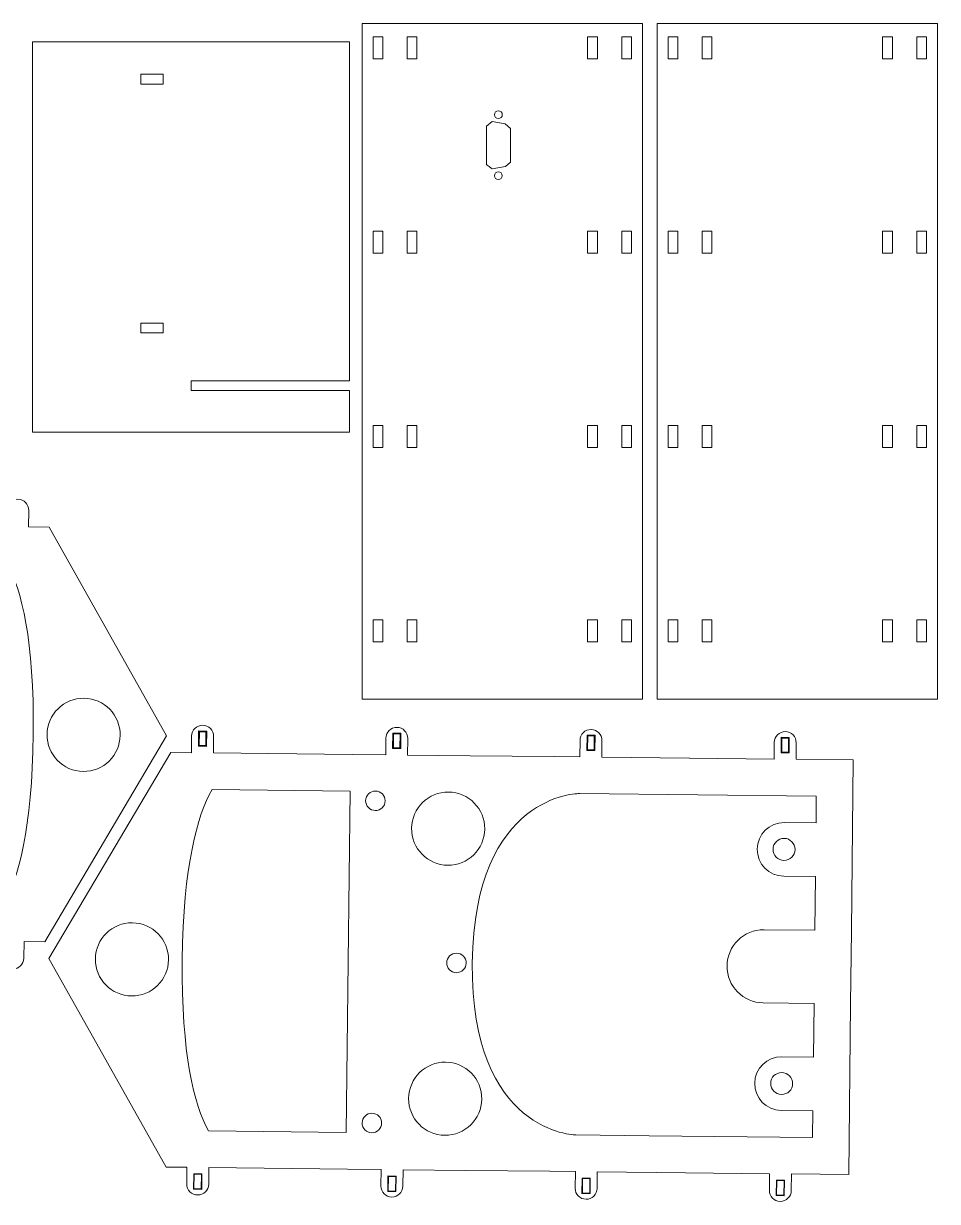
# Model space of a CAD drawing. Header units: inches. Extents: x 52 to 894, y 57 to 553.
# Drawn here: x 519.1 to 894, y 56.6 to 539.5 of the extents above; entities that cross this region are included whole.
import ezdxf

# ---------------------------------------------------------------- set-up
doc = ezdxf.new("R2010")
doc.units = ezdxf.units.IN
doc.header["$MEASUREMENT"] = 0
doc.layers.add('Layer 1', color=7, linetype='Continuous')

msp = doc.modelspace()

# ---------------------------------------------------------------- linework, layer by layer
at = {"layer": 'Layer 1', "lineweight": 0}
for p, q in [((658.04, 539.51), (658.04, 262.52)), ((773.04, 539.51), (658.04, 539.51)), ((773.04, 262.52), (773.04, 539.51)), ((779.04, 539.51), (779.04, 262.52)), ((894.04, 539.51), (779.04, 539.51)), ((894.04, 262.52), (894.04, 539.51)), ((652.85, 532.05), (522.85, 532.05)), ((522.85, 532.05), (522.85, 372.05)), ((652.85, 393.05), (652.85, 532.05)), ((666.53, 534.02), (662.53, 534.02)), ((662.53, 534.02), (662.53, 529.52)), ((666.53, 525.02), (666.53, 534.02)), ((680.53, 534.02), (676.54, 534.02)), ((676.54, 534.02), (676.54, 529.52)), ((680.53, 525.02), (680.53, 534.02)), ((754.54, 534.02), (750.54, 534.02)), ((750.54, 534.02), (750.54, 529.52)), ((754.54, 525.02), (754.54, 534.02)), ((768.54, 534.02), (764.54, 534.02)), ((764.54, 534.02), (764.54, 529.52)), ((768.54, 525.02), (768.54, 534.02)), ((787.54, 534.02), (783.54, 534.02)), ((783.54, 534.02), (783.54, 529.52)), ((787.54, 525.02), (787.54, 534.02)), ((801.54, 534.02), (797.54, 534.02)), ((797.54, 534.02), (797.54, 529.52)), ((801.54, 525.02), (801.54, 534.02)), ((875.54, 534.02), (871.54, 534.02)), ((871.54, 534.02), (871.54, 529.52)), ((875.54, 525.02), (875.54, 534.02)), ((889.54, 534.02), (885.54, 534.02)), ((885.54, 534.02), (885.54, 529.52)), ((889.54, 525.02), (889.54, 534.02)), ((662.53, 529.52), (662.53, 525.02)), ((676.54, 529.52), (676.54, 525.02)), ((750.54, 529.52), (750.54, 525.02)), ((764.54, 529.52), (764.54, 525.02)), ((783.54, 529.52), (783.54, 525.02)), ((797.54, 529.52), (797.54, 525.02)), ((871.54, 529.52), (871.54, 525.02)), ((885.54, 529.52), (885.54, 525.02)), ((662.53, 525.02), (666.53, 525.02)), ((676.54, 525.02), (680.53, 525.02)), ((750.54, 525.02), (754.54, 525.02)), ((764.54, 525.02), (768.54, 525.02)), ((783.54, 525.02), (787.54, 525.02)), ((797.54, 525.02), (801.54, 525.02)), ((871.54, 525.02), (875.54, 525.02)), ((885.54, 525.02), (889.54, 525.02)), ((567.2, 518.73), (567.2, 514.73)), ((576.38, 518.73), (567.2, 518.73)), ((576.38, 514.73), (576.38, 518.73)), ((567.2, 514.73), (571.79, 514.73)), ((571.79, 514.73), (576.38, 514.73)), ((666.53, 454.35), (662.53, 454.35)), ((662.53, 454.35), (662.53, 449.86)), ((666.53, 445.36), (666.53, 454.35)), ((680.53, 454.35), (676.54, 454.35)), ((676.54, 454.35), (676.54, 449.86)), ((680.53, 445.36), (680.53, 454.35)), ((754.54, 454.35), (750.54, 454.35)), ((750.54, 454.35), (750.54, 449.86)), ((754.54, 445.36), (754.54, 454.35)), ((768.54, 454.35), (764.54, 454.35)), ((764.54, 454.35), (764.54, 449.86)), ((768.54, 445.36), (768.54, 454.35)), ((787.54, 454.35), (783.54, 454.35)), ((783.54, 454.35), (783.54, 449.86)), ((787.54, 445.36), (787.54, 454.35)), ((801.54, 454.35), (797.54, 454.35)), ((797.54, 454.35), (797.54, 449.86)), ((801.54, 445.36), (801.54, 454.35)), ((875.54, 454.35), (871.54, 454.35)), ((871.54, 454.35), (871.54, 449.86)), ((875.54, 445.36), (875.54, 454.35)), ((889.54, 454.35), (885.54, 454.35)), ((885.54, 454.35), (885.54, 449.86)), ((889.54, 445.36), (889.54, 454.35)), ((662.53, 449.86), (662.53, 445.36)), ((676.54, 449.86), (676.54, 445.36)), ((750.54, 449.86), (750.54, 445.36)), ((764.54, 449.86), (764.54, 445.36)), ((783.54, 449.86), (783.54, 445.36)), ((797.54, 449.86), (797.54, 445.36)), ((871.54, 449.86), (871.54, 445.36)), ((885.54, 449.86), (885.54, 445.36)), ((662.53, 445.36), (666.53, 445.36)), ((676.54, 445.36), (680.53, 445.36)), ((750.54, 445.36), (754.54, 445.36)), ((764.54, 445.36), (768.54, 445.36)), ((783.54, 445.36), (787.54, 445.36)), ((797.54, 445.36), (801.54, 445.36)), ((871.54, 445.36), (875.54, 445.36)), ((885.54, 445.36), (889.54, 445.36)), ((567.2, 416.74), (567.2, 412.74)), ((576.38, 416.74), (567.2, 416.74)), ((576.38, 412.74), (576.38, 416.74)), ((567.2, 412.74), (571.79, 412.74)), ((571.79, 412.74), (576.38, 412.74)), ((587.85, 389.05), (587.85, 393.05)), ((587.85, 393.05), (652.85, 393.05)), ((652.85, 389.05), (587.85, 389.05)), ((652.85, 372.05), (652.85, 389.05)), ((522.85, 372.05), (652.85, 372.05)), ((666.53, 374.69), (662.53, 374.69)), ((662.53, 374.69), (662.53, 370.19)), ((666.53, 365.69), (666.53, 374.69)), ((680.53, 374.69), (676.54, 374.69)), ((676.54, 374.69), (676.54, 370.19)), ((680.53, 365.69), (680.53, 374.69)), ((754.54, 374.69), (750.54, 374.69)), ((750.54, 374.69), (750.54, 370.19)), ((754.54, 365.69), (754.54, 374.69)), ((768.54, 374.69), (764.54, 374.69)), ((764.54, 374.69), (764.54, 370.19)), ((768.54, 365.69), (768.54, 374.69)), ((787.54, 374.69), (783.54, 374.69)), ((783.54, 374.69), (783.54, 370.19)), ((787.54, 365.69), (787.54, 374.69)), ((801.54, 374.69), (797.54, 374.69)), ((797.54, 374.69), (797.54, 370.19)), ((801.54, 365.69), (801.54, 374.69)), ((875.54, 374.69), (871.54, 374.69)), ((871.54, 374.69), (871.54, 370.19)), ((875.54, 365.69), (875.54, 374.69)), ((889.54, 374.69), (885.54, 374.69)), ((885.54, 374.69), (885.54, 370.19)), ((889.54, 365.69), (889.54, 374.69)), ((662.53, 370.19), (662.53, 365.69)), ((676.54, 370.19), (676.54, 365.69)), ((750.54, 370.19), (750.54, 365.69)), ((764.54, 370.19), (764.54, 365.69)), ((783.54, 370.19), (783.54, 365.69)), ((797.54, 370.19), (797.54, 365.69)), ((871.54, 370.19), (871.54, 365.69)), ((885.54, 370.19), (885.54, 365.69)), ((662.53, 365.69), (666.53, 365.69)), ((676.54, 365.69), (680.53, 365.69)), ((750.54, 365.69), (754.54, 365.69)), ((764.54, 365.69), (768.54, 365.69)), ((783.54, 365.69), (787.54, 365.69)), ((797.54, 365.69), (801.54, 365.69)), ((871.54, 365.69), (875.54, 365.69)), ((885.54, 365.69), (889.54, 365.69)), ((666.53, 295.02), (662.53, 295.02)), ((662.53, 295.02), (662.53, 290.52)), ((666.53, 286.02), (666.53, 295.02)), ((680.53, 295.02), (676.54, 295.02)), ((676.54, 295.02), (676.54, 290.52)), ((680.53, 286.02), (680.53, 295.02)), ((754.54, 295.02), (750.54, 295.02)), ((750.54, 295.02), (750.54, 290.52)), ((754.54, 286.02), (754.54, 295.02)), ((768.54, 295.02), (764.54, 295.02)), ((764.54, 295.02), (764.54, 290.52)), ((768.54, 286.02), (768.54, 295.02)), ((787.54, 295.02), (783.54, 295.02)), ((783.54, 295.02), (783.54, 290.52)), ((787.54, 286.02), (787.54, 295.02)), ((801.54, 295.02), (797.54, 295.02)), ((797.54, 295.02), (797.54, 290.52)), ((801.54, 286.02), (801.54, 295.02)), ((875.54, 295.02), (871.54, 295.02)), ((871.54, 295.02), (871.54, 290.52)), ((875.54, 286.02), (875.54, 295.02)), ((889.54, 295.02), (885.54, 295.02)), ((885.54, 295.02), (885.54, 290.52)), ((889.54, 286.02), (889.54, 295.02)), ((662.53, 290.52), (662.53, 286.02)), ((676.54, 290.52), (676.54, 286.02)), ((750.54, 290.52), (750.54, 286.02)), ((764.54, 290.52), (764.54, 286.02)), ((783.54, 290.52), (783.54, 286.02)), ((797.54, 290.52), (797.54, 286.02)), ((871.54, 290.52), (871.54, 286.02)), ((885.54, 290.52), (885.54, 286.02)), ((662.53, 286.02), (666.53, 286.02)), ((676.54, 286.02), (680.53, 286.02)), ((750.54, 286.02), (754.54, 286.02)), ((764.54, 286.02), (768.54, 286.02)), ((783.54, 286.02), (787.54, 286.02)), ((797.54, 286.02), (801.54, 286.02)), ((871.54, 286.02), (875.54, 286.02)), ((885.54, 286.02), (889.54, 286.02)), ((658.04, 262.52), (773.04, 262.52)), ((779.04, 262.52), (894.04, 262.52)), ((590.89, 243.19), (590.96, 249.5)), ((590.96, 249.5), (594.27, 249.47)), ((591.11, 249.34), (591.05, 243.34)), ((594.11, 249.31), (591.11, 249.34)), ((591.21, 243.5), (591.27, 249.18)), ((591.27, 249.18), (593.95, 249.15)), ((593.95, 249.15), (593.89, 243.47)), ((594.05, 243.31), (594.11, 249.31)), ((594.27, 249.47), (594.2, 243.15)), ((670.55, 242.32), (670.62, 248.63)), ((670.62, 248.63), (673.94, 248.6)), ((670.78, 248.47), (670.71, 242.47)), ((673.77, 248.44), (670.78, 248.47)), ((670.87, 242.63), (670.93, 248.31)), ((670.93, 248.31), (673.61, 248.28)), ((673.61, 248.28), (673.55, 242.6)), ((673.71, 242.44), (673.77, 248.44)), ((673.94, 248.6), (673.87, 242.28)), ((750.21, 241.44), (750.28, 247.76)), ((750.28, 247.76), (753.6, 247.72)), ((750.44, 247.6), (750.37, 241.6)), ((753.44, 247.57), (750.44, 247.6)), ((750.53, 241.76), (750.59, 247.44)), ((750.59, 247.44), (753.28, 247.41)), ((753.28, 247.41), (753.21, 241.73)), ((753.37, 241.57), (753.44, 247.57)), ((753.6, 247.72), (753.53, 241.41)), ((829.87, 240.57), (829.94, 246.89)), ((829.94, 246.89), (833.26, 246.85)), ((830.1, 246.73), (830.03, 240.73)), ((833.1, 246.7), (830.1, 246.73)), ((830.19, 240.89), (830.26, 246.57)), ((830.26, 246.57), (832.94, 246.54)), ((832.94, 246.54), (832.88, 240.86)), ((833.03, 240.7), (833.1, 246.7)), ((833.26, 246.85), (833.19, 240.54)), ((594.2, 243.15), (590.89, 243.19)), ((591.05, 243.34), (592.55, 243.33)), ((593.89, 243.47), (591.21, 243.5)), ((592.55, 243.33), (594.05, 243.31)), ((673.87, 242.28), (670.55, 242.32)), ((670.71, 242.47), (672.21, 242.46)), ((673.55, 242.6), (670.87, 242.63)), ((672.21, 242.46), (673.71, 242.44)), ((750.37, 241.6), (751.87, 241.58)), ((753.21, 241.73), (750.53, 241.76)), ((751.87, 241.58), (753.37, 241.57)), ((753.53, 241.41), (750.21, 241.44)), ((833.19, 240.54), (829.87, 240.57)), ((830.03, 240.73), (831.53, 240.71)), ((832.88, 240.86), (830.19, 240.89)), ((831.53, 240.71), (833.03, 240.7)), ((588.9, 61.6), (588.97, 67.92)), ((588.97, 67.92), (592.29, 67.88)), ((589.13, 67.75), (589.06, 61.75)), ((590.63, 67.74), (589.13, 67.75)), ((592.13, 67.72), (590.63, 67.74)), ((592.06, 61.72), (592.13, 67.72)), ((592.29, 67.88), (592.22, 61.56)), ((668.56, 60.73), (668.63, 67.04)), ((668.63, 67.04), (671.95, 67.01)), ((668.79, 66.88), (668.72, 60.88)), ((670.29, 66.87), (668.79, 66.88)), ((671.79, 66.85), (670.29, 66.87)), ((671.72, 60.85), (671.79, 66.85)), ((671.95, 67.01), (671.88, 60.69)), ((748.22, 59.85), (748.29, 66.17)), ((748.29, 66.17), (751.61, 66.14)), ((748.45, 66.01), (748.38, 60.01)), ((749.95, 66), (748.45, 66.01)), ((751.45, 65.98), (749.95, 66)), ((751.38, 59.98), (751.45, 65.98)), ((751.61, 66.14), (751.54, 59.82)), ((827.89, 58.98), (827.96, 65.3)), ((827.96, 65.3), (831.27, 65.26)), ((828.11, 65.14), (828.05, 59.14)), ((829.61, 65.12), (828.11, 65.14)), ((831.11, 65.11), (829.61, 65.12)), ((831.05, 59.11), (831.11, 65.11)), ((831.27, 65.26), (831.2, 58.95)), ((592.22, 61.56), (588.9, 61.6)), ((589.06, 61.75), (592.06, 61.72)), ((671.88, 60.69), (668.56, 60.73)), ((668.72, 60.88), (671.72, 60.85)), ((751.54, 59.82), (748.22, 59.85)), ((748.38, 60.01), (751.38, 59.98)), ((831.2, 58.95), (827.89, 58.98)), ((828.05, 59.14), (831.05, 59.11))]:
    msp.add_line(p, q, dxfattribs=at)
for points, knots in [([(713.93, 503.75), (714.82, 503.75), (715.54, 503.03), (715.54, 502.15), (715.54, 501.26), (714.82, 500.55), (713.93, 500.55), (713.05, 500.55), (712.33, 501.26), (712.33, 502.15), (712.33, 503.03), (713.05, 503.75), (713.93, 503.75)], [0, 0, 0, 0, 1, 1, 1, 2, 2, 2, 3, 3, 3, 4, 4, 4, 4]), ([(711.39, 479.95), (711.39, 479.95), (709, 481.84), (709, 481.78), (709, 481.72), (709, 497.48), (709, 497.48)], [0, 0, 0, 0, 1, 1, 1, 2, 2, 2, 2]), ([(713.93, 478.75), (714.82, 478.75), (715.53, 478.03), (715.53, 477.15), (715.53, 476.26), (714.82, 475.55), (713.93, 475.55), (713.05, 475.55), (712.33, 476.26), (712.33, 477.15), (712.33, 478.03), (713.05, 478.75), (713.93, 478.75)], [0, 0, 0, 0, 1, 1, 1, 2, 2, 2, 3, 3, 3, 4, 4, 4, 4]), ([(521.29, 339.94), (521.32, 342.43), (519.32, 344.46), (516.84, 344.49), (514.35, 344.52), (512.32, 342.53), (512.29, 340.04)], [16, 16, 16, 16, 17, 17, 17, 18, 18, 18, 18]), ([(586.09, 63.79), (586.06, 61.3), (588.06, 59.27), (590.54, 59.24), (593.03, 59.21), (595.06, 61.2), (595.09, 63.69)], [16, 16, 16, 16, 17, 17, 17, 18, 18, 18, 18])]:
    msp.add_open_spline(points, degree=3, knots=knots, dxfattribs=at)
for points in [[(709, 497.48), (709, 497.48), (711.39, 499.36), (711.39, 499.36)], [(711.39, 499.36), (711.39, 499.36), (716.74, 498.4), (716.74, 498.4)], [(716.74, 498.4), (716.74, 498.4), (718.93, 496.55), (718.93, 496.55)], [(718.93, 496.55), (718.93, 496.55), (718.93, 482.72), (718.93, 482.72)], [(716.8, 480.85), (716.8, 480.85), (711.39, 479.95), (711.39, 479.95)], [(718.93, 482.72), (718.93, 482.72), (716.8, 480.85), (716.8, 480.85)], [(521.21, 333.14), (521.21, 333.14), (521.29, 339.94), (521.29, 339.94)], [(529.71, 333.05), (529.71, 333.05), (521.21, 333.14), (521.21, 333.14)], [(577.85, 247.52), (577.85, 247.52), (529.71, 333.05), (529.71, 333.05)], [(512.43, 318.24), (518.28, 307.37), (523.54, 286.85), (523.12, 248.11)], [(528.77, 248.05), (528.86, 256.34), (535.65, 262.98), (543.94, 262.89)], [(543.94, 262.89), (552.22, 262.8), (558.86, 256.01), (558.77, 247.72)], [(592.65, 251.83), (590.16, 251.85), (588.13, 249.86), (588.1, 247.38)], [(597.1, 247.28), (597.13, 249.76), (595.13, 251.8), (592.65, 251.83)], [(523.12, 248.11), (522.7, 209.37), (516.99, 188.98), (510.9, 178.25)], [(527.85, 163.06), (527.85, 163.06), (577.85, 247.52), (577.85, 247.52)], [(543.61, 232.89), (535.33, 232.98), (528.68, 239.77), (528.77, 248.05)], [(558.77, 247.72), (558.68, 239.44), (551.9, 232.8), (543.61, 232.89)], [(588.1, 247.38), (588.1, 247.38), (588.03, 240.58), (588.03, 240.58)], [(597.02, 240.48), (597.02, 240.48), (597.1, 247.28), (597.1, 247.28)], [(667.76, 246.51), (667.76, 246.51), (667.69, 239.71), (667.69, 239.71)], [(672.31, 250.96), (669.83, 250.98), (667.79, 248.99), (667.76, 246.51)], [(676.76, 246.41), (676.79, 248.89), (674.8, 250.93), (672.31, 250.96)], [(676.69, 239.61), (676.69, 239.61), (676.76, 246.41), (676.76, 246.41)], [(751.97, 250.08), (749.49, 250.11), (747.45, 248.12), (747.42, 245.63)], [(756.42, 245.53), (756.45, 248.02), (754.46, 250.06), (751.97, 250.08)], [(831.63, 249.21), (829.15, 249.24), (827.11, 247.25), (827.09, 244.76)], [(836.09, 244.66), (836.11, 247.15), (834.12, 249.19), (831.63, 249.21)], [(747.42, 245.63), (747.42, 245.63), (747.35, 238.83), (747.35, 238.83)], [(756.35, 238.74), (756.35, 238.74), (756.42, 245.53), (756.42, 245.53)], [(827.09, 244.76), (827.09, 244.76), (827.01, 237.96), (827.01, 237.96)], [(836.01, 237.86), (836.01, 237.86), (836.09, 244.66), (836.09, 244.66)], [(579.53, 240.67), (579.53, 240.67), (529.53, 156.21), (529.53, 156.21)], [(588.03, 240.58), (588.03, 240.58), (579.53, 240.67), (579.53, 240.67)], [(653.93, 239.86), (653.93, 239.86), (597.02, 240.48), (597.02, 240.48)], [(667.69, 239.71), (667.69, 239.71), (653.93, 239.86), (653.93, 239.86)], [(702.35, 239.33), (702.35, 239.33), (676.69, 239.61), (676.69, 239.61)], [(736.85, 238.95), (736.85, 238.95), (702.35, 239.33), (702.35, 239.33)], [(747.35, 238.83), (747.35, 238.83), (736.85, 238.95), (736.85, 238.95)], [(792.32, 238.34), (792.32, 238.34), (756.35, 238.74), (756.35, 238.74)], [(792.51, 238.34), (792.51, 238.34), (792.45, 238.34), (792.32, 238.34)], [(827.01, 237.96), (827.01, 237.96), (792.51, 238.34), (792.51, 238.34)], [(859.51, 237.61), (859.51, 237.61), (836.01, 237.86), (836.01, 237.86)], [(858.74, 167.61), (858.74, 167.61), (859.51, 237.61), (859.51, 237.61)], [(584.26, 155.62), (584.68, 194.36), (590.39, 214.75), (596.48, 225.48)], [(596.48, 225.48), (596.48, 225.48), (653.07, 224.86), (653.07, 224.86)], [(653.07, 224.86), (653.07, 224.86), (651.54, 84.87), (651.54, 84.87)], [(663.52, 224.86), (661.32, 224.89), (659.51, 223.12), (659.48, 220.91)], [(667.48, 220.82), (667.5, 223.03), (665.73, 224.84), (663.52, 224.86)], [(693.48, 224.44), (685.2, 224.53), (678.41, 217.89), (678.32, 209.6)], [(708.32, 209.28), (708.41, 217.56), (701.77, 224.35), (693.48, 224.44)], [(703.23, 154.31), (703.99, 224.03), (747.19, 223.83), (747.19, 223.83)], [(747.19, 223.83), (747.19, 223.83), (844.35, 222.77), (844.35, 222.77)], [(844.35, 222.77), (844.35, 222.77), (844.23, 211.77), (844.23, 211.77)], [(659.48, 220.91), (659.46, 218.7), (661.23, 216.89), (663.44, 216.86)], [(663.44, 216.86), (665.65, 216.84), (667.46, 218.61), (667.48, 220.82)], [(678.32, 209.6), (678.23, 201.32), (684.87, 194.53), (693.16, 194.44)], [(693.16, 194.44), (701.44, 194.35), (708.23, 200.99), (708.32, 209.28)], [(831.23, 211.91), (825.15, 211.98), (820.17, 207.11), (820.11, 201.03)], [(844.23, 211.77), (844.23, 211.77), (831.23, 211.91), (831.23, 211.91)], [(831.16, 205.44), (828.67, 205.47), (826.63, 203.48), (826.61, 200.99)], [(835.61, 200.89), (835.63, 203.38), (833.64, 205.41), (831.16, 205.44)], [(820.11, 201.03), (820.04, 194.96), (824.91, 189.98), (830.99, 189.92)], [(826.61, 200.99), (826.58, 198.51), (828.57, 196.47), (831.06, 196.44)], [(831.06, 196.44), (833.54, 196.41), (835.58, 198.41), (835.61, 200.89)], [(830.99, 189.92), (830.99, 189.92), (843.99, 189.77), (843.99, 189.77)], [(843.99, 189.77), (843.99, 189.77), (843.74, 167.78), (843.74, 167.78)], [(548.61, 156.01), (548.7, 164.29), (555.48, 170.93), (563.77, 170.84)], [(563.77, 170.84), (572.05, 170.75), (578.7, 163.96), (578.61, 155.68)], [(822.89, 168), (814.6, 168.09), (807.82, 161.45), (807.72, 153.17)], [(843.74, 167.78), (843.74, 167.78), (822.89, 168), (822.89, 168)], [(858.42, 137.61), (858.42, 137.61), (858.74, 167.61), (858.74, 167.61)], [(519.28, 156.35), (519.28, 156.35), (519.35, 163.15), (519.35, 163.15)], [(519.35, 163.15), (519.35, 163.15), (527.85, 163.06), (527.85, 163.06)], [(514.73, 151.9), (517.22, 151.88), (519.25, 153.87), (519.28, 156.35)], [(529.53, 156.21), (529.53, 156.21), (577.67, 70.68), (577.67, 70.68)], [(563.44, 140.84), (555.16, 140.93), (548.52, 147.72), (548.61, 156.01)], [(578.61, 155.68), (578.52, 147.39), (571.73, 140.75), (563.44, 140.84)], [(594.95, 85.49), (589.1, 96.36), (583.84, 116.88), (584.26, 155.62)], [(696.76, 158.38), (694.55, 158.41), (692.74, 156.64), (692.72, 154.43)], [(700.72, 154.34), (700.74, 156.55), (698.97, 158.36), (696.76, 158.38)], [(692.72, 154.43), (692.69, 152.22), (694.46, 150.41), (696.67, 150.38)], [(696.67, 150.38), (698.88, 150.36), (700.69, 152.13), (700.72, 154.34)], [(745.65, 83.84), (745.65, 83.84), (702.46, 84.59), (703.23, 154.31)], [(807.72, 153.17), (807.63, 144.89), (814.28, 138.1), (822.56, 138.01)], [(822.56, 138.01), (822.56, 138.01), (843.42, 137.78), (843.42, 137.78)], [(843.42, 137.78), (843.42, 137.78), (843.18, 115.78), (843.18, 115.78)], [(857.65, 67.62), (857.65, 67.62), (858.42, 137.61), (858.42, 137.61)], [(830.18, 115.92), (824.1, 115.99), (819.12, 111.12), (819.06, 105.04)], [(843.18, 115.78), (843.18, 115.78), (830.18, 115.92), (830.18, 115.92)], [(692.27, 113.71), (683.99, 113.8), (677.2, 107.16), (677.11, 98.87)], [(707.11, 98.55), (707.2, 106.83), (700.56, 113.62), (692.27, 113.71)], [(830.17, 109.45), (827.69, 109.48), (825.65, 107.48), (825.62, 105)], [(834.62, 104.9), (834.65, 107.39), (832.66, 109.42), (830.17, 109.45)], [(819.06, 105.04), (818.99, 98.97), (823.86, 93.99), (829.93, 93.92)], [(825.62, 105), (825.59, 102.51), (827.59, 100.48), (830.07, 100.45)], [(830.07, 100.45), (832.56, 100.42), (834.59, 102.42), (834.62, 104.9)], [(677.11, 98.87), (677.02, 90.59), (683.66, 83.8), (691.94, 83.71)], [(691.94, 83.71), (700.23, 83.62), (707.02, 90.26), (707.11, 98.55)], [(662.08, 92.76), (659.87, 92.78), (658.06, 91.01), (658.04, 88.8)], [(666.03, 88.72), (666.06, 90.93), (664.29, 92.73), (662.08, 92.76)], [(829.93, 93.92), (829.93, 93.92), (842.93, 93.78), (842.93, 93.78)], [(842.93, 93.78), (842.93, 93.78), (842.81, 82.78), (842.81, 82.78)], [(658.04, 88.8), (658.01, 86.59), (659.78, 84.78), (661.99, 84.76)], [(661.99, 84.76), (664.2, 84.74), (666.01, 86.51), (666.03, 88.72)], [(651.54, 84.87), (651.54, 84.87), (594.95, 85.49), (594.95, 85.49)], [(775.72, 83.52), (775.72, 83.52), (745.65, 83.84), (745.65, 83.84)], [(842.81, 82.78), (842.81, 82.78), (775.72, 83.52), (775.72, 83.52)], [(577.67, 70.68), (577.67, 70.68), (586.17, 70.59), (586.17, 70.59)], [(586.17, 70.59), (586.17, 70.59), (586.09, 63.79), (586.09, 63.79)], [(595.09, 63.69), (595.09, 63.69), (595.16, 70.49), (595.16, 70.49)], [(595.16, 70.49), (595.16, 70.49), (652.07, 69.87), (652.07, 69.87)], [(652.07, 69.87), (652.07, 69.87), (665.83, 69.72), (665.83, 69.72)], [(665.83, 69.72), (665.83, 69.72), (665.75, 62.92), (665.75, 62.92)], [(674.75, 62.82), (674.75, 62.82), (674.83, 69.62), (674.83, 69.62)], [(674.83, 69.62), (674.83, 69.62), (700.49, 69.34), (700.49, 69.34)], [(700.49, 69.34), (700.49, 69.34), (734.99, 68.96), (734.99, 68.96)], [(734.99, 68.96), (734.99, 68.96), (745.49, 68.84), (745.49, 68.84)], [(745.49, 68.84), (745.49, 68.84), (745.42, 62.05), (745.42, 62.05)], [(754.41, 61.95), (754.41, 61.95), (754.49, 68.75), (754.49, 68.75)], [(754.49, 68.75), (754.49, 68.75), (790.65, 68.35), (790.65, 68.35)], [(790.65, 68.35), (790.65, 68.35), (825.15, 67.97), (825.15, 67.97)], [(825.15, 67.97), (825.15, 67.97), (825.08, 61.17), (825.08, 61.17)], [(834.08, 61.07), (834.08, 61.07), (834.15, 67.87), (834.15, 67.87)], [(834.15, 67.87), (834.15, 67.87), (857.65, 67.62), (857.65, 67.62)], [(665.75, 62.92), (665.73, 60.43), (667.72, 58.39), (670.2, 58.37)], [(670.2, 58.37), (672.69, 58.34), (674.72, 60.33), (674.75, 62.82)], [(745.42, 62.05), (745.39, 59.56), (747.38, 57.52), (749.87, 57.5)], [(749.87, 57.5), (752.35, 57.47), (754.39, 59.46), (754.41, 61.95)], [(825.08, 61.17), (825.05, 58.69), (827.04, 56.65), (829.53, 56.63)], [(829.53, 56.63), (832.01, 56.6), (834.05, 58.59), (834.08, 61.07)]]:
    msp.add_open_spline(points, degree=3, dxfattribs=at)

doc.saveas('drawing.dxf')
